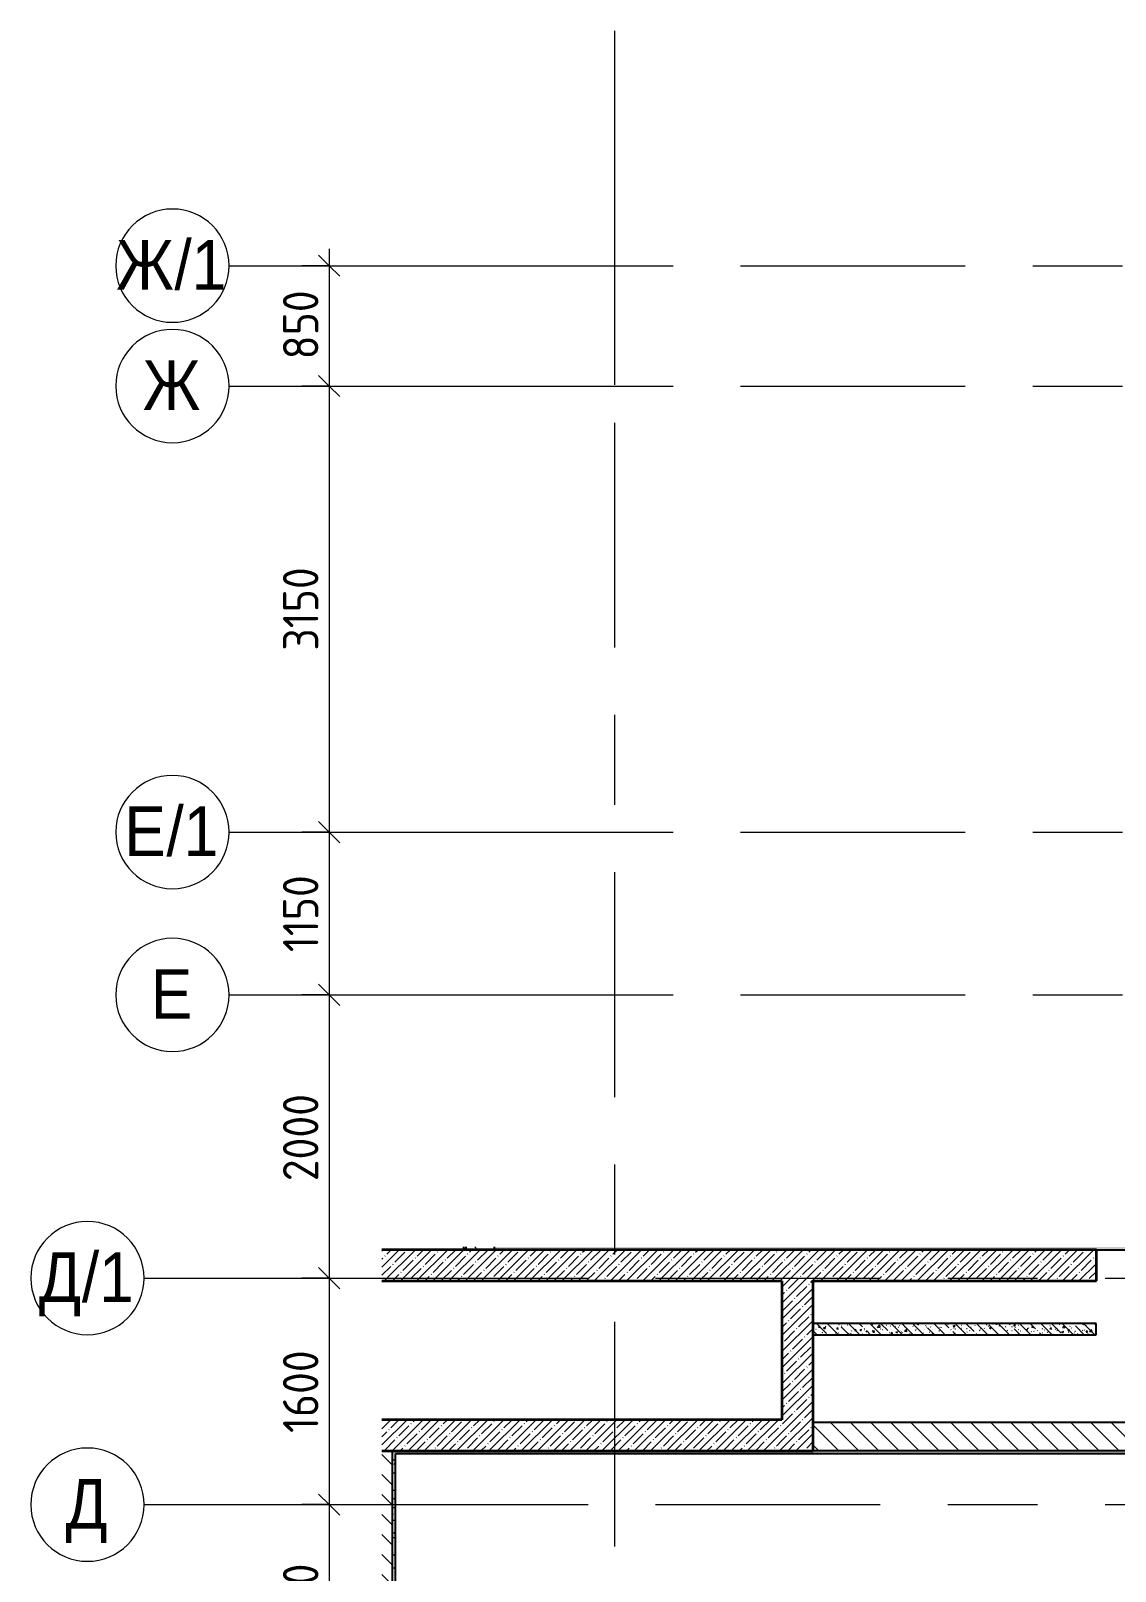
# Model space of a CAD drawing. Header units: millimetres. Extents: x 855 to 70116, y -1987 to 23809.
# Drawn here: x 7541 to 15199, y 12930 to 23809 of the extents above; entities that cross this region are included whole.
import ezdxf

# ---------------------------------------------------------------- set-up
doc = ezdxf.new("R2010")
doc.units = ezdxf.units.MM
doc.linetypes.add('Осевая', pattern=[3175, 635, -476.25, 1587.5, -476.25])
for name, color, linetype, lineweight in [('A-ANNO-DIMS', 7, 'Continuous', 9), ('A-ANNO-DIMS-100', 7, 'Continuous', 9), ('I-WALL', 7, 'Continuous', 9), ('Оси', 7, 'Continuous', 9), ('Оси-1', 7, 'Continuous', 20), ('Оси-2', 7, 'Осевая', 9)]:
    doc.layers.add(name, color=color, linetype=linetype, lineweight=lineweight)
for name, color, linetype, lineweight, true_color in [('A-WALL-1', 7, 'Continuous', 35, 0x3c3c3c), ('A-WALL-2', 7, 'Continuous', 25, 0x3c3c3c), ('A-WALL-FNSH-2', 7, 'Continuous', 13, 0x3c3c3c)]:
    doc.layers.add(name, color=color, linetype=linetype, lineweight=lineweight, true_color=true_color)
doc.styles.add('Arial', font='arial.ttf', dxfattribs={"width": 0.9, "height": 350})
doc.styles.add('ISOCPEUR_1', font='isocpeur.ttf', dxfattribs={"width": 0.9, "height": 250})
doc.dimstyles.new('ISO-2_5_0_9К_БОЛЬШОЙ', dxfattribs={"dimscale": 304.8, "dimtxt": 248.995294, "dimasz": 0.492126, "dimexe": 0.393701, "dimexo": 0.984252, "dimgap": 0, "dimtad": 1, "dimdec": 0, "dimrnd": 10, "dimzin": 0, "dimdsep": 46, "dimtxsty": 'ISOCPEUR_1', "dimblk1": 'OBLIQUE', "dimblk2": 'OBLIQUE', "dimsah": 1, "dimcen": 0.09, "dimdle": 0.393701, "dimazin": 0, "dimtfac": 1, "dimtdec": 4, "dimtix": 1, "dimtmove": 0, "dimatfit": 3, "dimfxl": 1, "dimtvp": 1, "dimtolj": 1, "dimtzin": 0, "dimarcsym": 2})
pattern_1 = [(135, (-17944.18, 0), (-70.71068, -70.71068), [])]
pattern_2 = [(45, (-17944.176, 0), (-57.02463, 57.02463), []), (45, (-17887.15, 0), (-57.02463, 57.02463), [100.806, -20.161, 3.353, -16.808])]
pattern_3 = [(0, (-17944.176, 0), (121.92, 30.48), [10.058, -81.382, 10.058, -81.382, -487.68]), (0, (-17944.176, 0), (121.92, 30.48), [-182.88, 10.058, -172.822, 10.058, -81.382, -213.36]), (0, (-17944.176, 0), (121.92, 30.48), [-457.2, 10.058, -50.902, 10.058, -142.342]), (120, (-17898.456, 15.24), (-87.356454, 90.345817), [10.058, -81.382, 10.058, -81.382, -487.68]), (120, (-17898.456, 15.24), (-87.356454, 90.345817), [-182.88, 10.058, -172.822, 10.058, -81.382, -213.36]), (120, (-17898.456, 15.24), (-87.356454, 90.345817), [-457.2, 10.058, -50.902, 10.058, -142.342]), (240, (-17883.216, 76.2), (-34.563546, -120.825817), [10.058, -81.382, 10.058, -81.382, -487.68]), (240, (-17883.216, 76.2), (-34.563546, -120.825817), [-182.88, 10.058, -172.822, 10.058, -81.382, -213.36]), (240, (-17883.216, 76.2), (-34.563546, -120.825817), [-457.2, 10.058, -50.902, 10.058, -142.342])]

# ---------------------------------------------------------------- blocks, each defined once
blk = doc.blocks.new('Ось сетки - D8-29747960-План разверток пом_ 1_30_ Этаж 1')
at = {"layer": 'Оси-1'}
for start, end in [(360, 180), (180, 360)]:
    blk.add_arc((0, 0), 4, start, end, dxfattribs=at)
blk = doc.blocks.new('DIMBLOCK1-План разверток пом_ 1_30_ Этаж 1')
at = {"layer": 'A-ANNO-DIMS-100', "lineweight": 20}
for p, q in [((9648, 22150), (9573, 22225)), ((9648, 22150), (9723, 22075)), ((9648, 21300), (9573, 21375)), ((9648, 21300), (9723, 21225))]:
    blk.add_line(p, q, dxfattribs=at)
at = {"layer": 'A-ANNO-DIMS-100'}
for p, q in [((9648, 22270), (9648, 21300)), ((9454, 22150), (9768, 22150)), ((9648, 22150), (9454, 22150)), ((9454, 21300), (9768, 21300)), ((9648, 21300), (9454, 21300))]:
    blk.add_line(p, q, dxfattribs=at)
at = {"layer": 'A-ANNO-DIMS-100', "color": 0, "insert": (9322, 21488), "char_height": 250, "width": 568.86, "attachment_point": 1, "rotation": 90, "line_spacing_factor": 1.149209, "style": 'ISOCPEUR_1'}
blk.add_mtext('850', dxfattribs=at)
blk = doc.blocks.new('_Oblique')
at = {"color": 0, "linetype": 'ByBlock', "lineweight": -2}
blk.add_line((-0.5, -0.5), (0.5, 0.5), dxfattribs=at)
blk = doc.blocks.new('DIMBLOCK2-План разверток пом_ 1_30_ Этаж 1')
at = {"layer": 'A-ANNO-DIMS-100', "lineweight": 20}
for p, q in [((9648, 21300), (9573, 21375)), ((9648, 21300), (9723, 21225)), ((9648, 18150), (9573, 18225)), ((9648, 18150), (9723, 18075))]:
    blk.add_line(p, q, dxfattribs=at)
at = {"layer": 'A-ANNO-DIMS-100'}
for p, q in [((9454, 21300), (9768, 21300)), ((9648, 21300), (9454, 21300)), ((9648, 21300), (9648, 18150)), ((9454, 18150), (9768, 18150)), ((9648, 18150), (9454, 18150))]:
    blk.add_line(p, q, dxfattribs=at)
at = {"layer": 'A-ANNO-DIMS-100', "color": 0, "insert": (9322, 19431), "char_height": 250, "width": 706.76, "attachment_point": 1, "rotation": 90, "line_spacing_factor": 1.149209, "style": 'ISOCPEUR_1'}
blk.add_mtext('3150', dxfattribs=at)
blk = doc.blocks.new('DIMBLOCK3-План разверток пом_ 1_30_ Этаж 1')
at = {"layer": 'A-ANNO-DIMS-100', "lineweight": 20}
for p, q in [((9648, 18150), (9573, 18225)), ((9648, 18150), (9723, 18075)), ((9648, 17000), (9573, 17075)), ((9648, 17000), (9723, 16925))]:
    blk.add_line(p, q, dxfattribs=at)
at = {"layer": 'A-ANNO-DIMS-100'}
for p, q in [((9454, 18150), (9768, 18150)), ((9648, 18150), (9454, 18150)), ((9648, 18150), (9648, 17000)), ((9454, 17000), (9768, 17000)), ((9648, 17000), (9454, 17000))]:
    blk.add_line(p, q, dxfattribs=at)
at = {"layer": 'A-ANNO-DIMS-100', "color": 0, "insert": (9322, 17302), "char_height": 250, "width": 655.05, "attachment_point": 1, "rotation": 90, "line_spacing_factor": 1.149209, "style": 'ISOCPEUR_1'}
blk.add_mtext('1150', dxfattribs=at)
blk = doc.blocks.new('DIMBLOCK4-План разверток пом_ 1_30_ Этаж 1')
at = {"layer": 'A-ANNO-DIMS-100'}
for p, q in [((9454, 17000), (9768, 17000)), ((9648, 17000), (9454, 17000)), ((9648, 17000), (9648, 15000)), ((9454, 15000), (9768, 15000)), ((9648, 15000), (9454, 15000))]:
    blk.add_line(p, q, dxfattribs=at)
at = {"layer": 'A-ANNO-DIMS-100', "lineweight": 20}
for p, q in [((9648, 17000), (9573, 17075)), ((9648, 17000), (9723, 16925)), ((9648, 15000), (9573, 15075)), ((9648, 15000), (9723, 14925))]:
    blk.add_line(p, q, dxfattribs=at)
at = {"layer": 'A-ANNO-DIMS-100', "color": 0, "insert": (9322, 15684), "char_height": 250, "width": 758.48, "attachment_point": 1, "rotation": 90, "line_spacing_factor": 1.149209, "style": 'ISOCPEUR_1'}
blk.add_mtext('2000', dxfattribs=at)
blk = doc.blocks.new('DIMBLOCK5-План разверток пом_ 1_30_ Этаж 1')
at = {"layer": 'A-ANNO-DIMS-100', "lineweight": 20}
for p, q in [((9648, 15000), (9573, 15075)), ((9648, 15000), (9723, 14925)), ((9648, 13400), (9573, 13475)), ((9648, 13400), (9723, 13325))]:
    blk.add_line(p, q, dxfattribs=at)
at = {"layer": 'A-ANNO-DIMS-100'}
for p, q in [((9454, 15000), (9768, 15000)), ((9648, 15000), (9454, 15000)), ((9648, 15000), (9648, 13400)), ((9454, 13400), (9768, 13400)), ((9648, 13400), (9454, 13400))]:
    blk.add_line(p, q, dxfattribs=at)
at = {"layer": 'A-ANNO-DIMS-100', "color": 0, "insert": (9322, 13906), "char_height": 250, "width": 706.76, "attachment_point": 1, "rotation": 90, "line_spacing_factor": 1.149209, "style": 'ISOCPEUR_1'}
blk.add_mtext('1600', dxfattribs=at)
blk = doc.blocks.new('DIMBLOCK6-План разверток пом_ 1_30_ Этаж 1')
at = {"layer": 'A-ANNO-DIMS-100'}
for p, q in [((9454, 13400), (9768, 13400)), ((9648, 13400), (9454, 13400)), ((9648, 13400), (9648, 12000)), ((9454, 12000), (9768, 12000)), ((9648, 12000), (9454, 12000))]:
    blk.add_line(p, q, dxfattribs=at)
at = {"layer": 'A-ANNO-DIMS-100', "lineweight": 20}
for p, q in [((9648, 13400), (9573, 13475)), ((9648, 13400), (9723, 13325)), ((9648, 12000), (9573, 12075)), ((9648, 12000), (9723, 11925))]:
    blk.add_line(p, q, dxfattribs=at)
at = {"layer": 'A-ANNO-DIMS-100', "color": 0, "insert": (9322, 12394), "char_height": 250, "width": 735.49, "attachment_point": 1, "rotation": 90, "line_spacing_factor": 1.149209, "style": 'ISOCPEUR_1'}
blk.add_mtext('1400', dxfattribs=at)

msp = doc.modelspace()

# ---------------------------------------------------------------- hatches: boundary and pattern name
at = {"layer": 'I-WALL'}
h = msp.add_hatch(dxfattribs=at)
h.set_pattern_fill('FP_1', color=256, style=0, pattern_type=2)
h.set_pattern_definition(pattern_2)
h.paths.add_polyline_path([(15065.8, 14980), (15065.8, 15200), (10020.5, 15200), (10020.5, 14980), (13065.8, 14980)])
h = msp.add_hatch(dxfattribs=at)
h.set_pattern_fill('FP_9', color=256, style=0, pattern_type=2)
h.set_pattern_definition(pattern_3)
h.paths.add_polyline_path([(10615.8, 15210), (10615.8, 15220), (10595.8, 15220), (10595.8, 15210)])
h = msp.add_hatch(dxfattribs=at)
h.set_pattern_fill('FP_2', color=256, style=0, pattern_type=2)
h.set_pattern_definition(pattern_1)
h.paths.add_polyline_path([(10815.8, 15200), (10815.8, 15220), (10615.8, 15220), (10615.8, 15200)])
h = msp.add_hatch(dxfattribs=at)
h.set_pattern_fill('FP_9', color=256, style=0, pattern_type=2)
h.set_pattern_definition(pattern_3)
h.paths.add_polyline_path([(10815.8, 15200), (15446.3, 15200), (15446.3, 15220), (10815.8, 15220)])
h = msp.add_hatch(dxfattribs=at)
h.set_pattern_fill('FP_1', color=256, style=0, pattern_type=2)
h.set_pattern_definition(pattern_2)
h.paths.add_polyline_path([(13065.8, 13780), (13065.8, 14980), (12845.8, 14980), (12845.8, 13780)])
h = msp.add_hatch(dxfattribs=at)
h.set_pattern_fill('FP_4', color=256, style=0, pattern_type=2)
h.set_pattern_definition([(135, (-17944.18, 0), (-75.43415, -75.43415), [106.68, -17.78, 3.556, -17.78]), (135, (-17944.18, 75.39), (-75.43415, -75.43415), []), (50, (-17944.18, 0), (127.52922, -11.15758), [13.335, -146.685]), (355, (-17944.18, 0), (-24.66966, 133.74002), [10.668, -117.348]), (100.451, (-17933.55, -0.93), (102.85973, 122.5818), [11.333, -124.663]), (46.184, (-17944.18, 35.56), (189.75516, -29.43036), [20.002, -220.027]), (96.636, (-17928.36, 33.1), (166.1822, 173.1996), [17, -186.995]), (351.184, (-17944.18, 35.56), (166.1839, 173.1976), [16.002, -176.022]), (21, (-17926.4, 26.67), (106.13027, -71.58603), [13.335, -146.685]), (326, (-17926.4, 26.67), (43.26188, 128.93175), [10.668, -117.348]), (71.451, (-17917.55, 20.7), (149.39198, 57.34505), [11.333, -124.663]), (37.5, (-17944.176, 0), (2.16223, 59.18836), [3.353, -112.573, 3.353, -115.773, -117.793]), (37.5, (-17944.176, 0), (2.16223, 59.18836), [-235.052, 3.353, -114.44]), (7.5, (-17944.176, 0), (46.77386, 70.12615), [3.353, -64.567, 3.353, -109.906, -44.894]), (7.5, (-17944.176, 0), (46.77386, 70.12615), [-181.178, 3.353, -41.542]), (327.5, (-17983.825, 0), (94.91367, -4.010093), [3.353, -41.097, 3.353, -135.331, -184.023]), (327.5, (-17983.825, 0), (94.91367, -4.010093), [-183.134, 3.353, -180.67]), (317.5, (-18001.605, 0), (103.69057, 17.79882), [3.353, -54.432, 3.353, -88.748, -130.683]), (317.5, (-18001.605, 0), (103.69057, 17.79882), [-149.885, 3.353, -127.33])])
h.paths.add_polyline_path([(15065.6, 14600), (15065.6, 14680), (13065.8, 14680), (13065.8, 14600)])
h = msp.add_hatch(dxfattribs=at)
h.set_pattern_fill('FP_1', color=256, style=0, pattern_type=2)
h.set_pattern_definition(pattern_2)
h.paths.add_polyline_path([(10095.8, 13780), (12845.8, 13780), (12845.8, 14000), (10020.5, 14000), (10020.5, 13780)])
h = msp.add_hatch(dxfattribs=at)
h.set_pattern_fill('FP_2', color=256, style=0, pattern_type=2)
h.set_pattern_definition(pattern_1)
h.paths.add_polyline_path([(16265.8, 13780), (16265.8, 13980), (13065.8, 13980), (13065.8, 13780), (15429, 13780)])
h = msp.add_hatch(dxfattribs=at)
h.set_pattern_fill('FP_2', color=256, style=0, pattern_type=2)
h.set_pattern_definition(pattern_1)
h.paths.add_polyline_path([(10095.8, 10900), (10095.8, 11150), (10020.5, 11150), (10020.5, 10900)])
h.paths.add_polyline_path([(10020.5, 11850), (10095.8, 11850), (10095.8, 12030), (10020.5, 12030), (10020.5, 11917.8)])
h.paths.add_polyline_path([(10020.5, 12730), (10095.8, 12730), (10095.8, 13780), (10020.5, 13780), (10020.5, 13125.5)])
h = msp.add_hatch(dxfattribs=at)
h.set_pattern_fill('FP_9', color=256, style=0, pattern_type=2)
h.set_pattern_definition(pattern_3)
h.paths.add_polyline_path([(15429, 13760), (16265.8, 13760), (16265.8, 13780), (10095.8, 13780), (10095.8, 13760), (12724.6, 13760)])
h = msp.add_hatch(dxfattribs=at)
h.set_pattern_fill('FP_9', color=256, style=0, pattern_type=2)
h.set_pattern_definition(pattern_3)
h.paths.add_polyline_path([(10115.8, 10880), (10115.8, 11150), (10095.8, 11150), (10095.8, 10880)])
h.paths.add_polyline_path([(10115.8, 11850), (10115.8, 12030), (10095.8, 12030), (10095.8, 11850)])
h.paths.add_polyline_path([(10095.8, 12730), (10115.8, 12730), (10115.8, 13760), (10095.8, 13760), (10095.8, 13718.4)])

# ---------------------------------------------------------------- linework, layer by layer
at = {"layer": 'A-WALL-1'}
for p, q in [((15065.8, 15200), (10020.3, 15200)), ((15065.8, 14980), (15065.8, 15200)), ((10020.5, 14980), (12845.8, 14980)), ((12845.8, 14980), (12845.8, 14000)), ((13065.8, 14980), (15065.8, 14980)), ((13065.8, 13780), (13065.8, 14980)), ((12845.8, 14000), (10020.5, 14000)), ((10020.5, 13780), (13065.8, 13780))]:
    msp.add_line(p, q, dxfattribs=at)
at = {"layer": 'A-WALL-2'}
for p, q in [((10595.8, 15220), (10595.8, 15210)), ((10595.8, 15210), (10615.8, 15210)), ((10615.8, 15200), (10615.8, 15220)), ((10815.8, 15200), (10815.8, 15220)), ((15065.8, 15200), (15446.3, 15200)), ((15065.6, 14680), (13065.8, 14680)), ((13065.8, 14600), (15065.6, 14600)), ((15065.6, 14600), (15065.6, 14680)), ((15466.3, 13980), (13065.8, 13980)), ((10095.8, 12730), (10095.8, 13780)), ((10115.8, 12730), (10115.8, 13760)), ((16285.8, 13760), (10115.8, 13760)), ((16265.8, 13780), (13065.8, 13780))]:
    msp.add_line(p, q, dxfattribs=at)
at = {"layer": 'A-WALL-FNSH-2'}
for p, q in [((16286.8, 13759), (10115.8, 13759)), ((10116.8, 12730), (10116.8, 13759))]:
    msp.add_line(p, q, dxfattribs=at)
at = {"layer": 'Оси'}
for p, q in [((11665.8, 21308.6), (11665.8, 23808.6)), ((8941.2, 22150), (11441.2, 22150)), ((8941.2, 21300), (11441.2, 21300)), ((8941.2, 18150), (11441.2, 18150)), ((8941.2, 17000), (11441.2, 17000)), ((8341.2, 15000), (10841.2, 15000)), ((8341.2, 13400), (10841.2, 13400))]:
    msp.add_line(p, q, dxfattribs=at)
at = {"layer": 'Оси-2'}
for p, q in [((11441.2, 22150), (18335.8, 22150)), ((11441.2, 21300), (18335.8, 21300)), ((11665.8, 8817.3), (11665.8, 21308.6)), ((11441.2, 18150), (18335.8, 18150)), ((11441.2, 17000), (18335.8, 17000)), ((10841.2, 15000), (17735.8, 15000)), ((10841.2, 13400), (17735.8, 13400))]:
    msp.add_line(p, q, dxfattribs=at)

# ---------------------------------------------------------------- block references
at = {"layer": 'Оси-1', "xscale": 99.99999999999993, "yscale": 99.99999999999993, "zscale": 99.99999999999993, "rotation": 269.9999999999994}
for p in [(8541.2, 22150), (8541.2, 21300), (8541.2, 18150), (8541.2, 17000), (7941.2, 15000), (7941.2, 13400)]:
    msp.add_blockref('Ось сетки - D8-29747960-План разверток пом_ 1_30_ Этаж 1', p, dxfattribs=at)

# ---------------------------------------------------------------- texts
at = {"layer": 'Оси', "char_height": 350, "attachment_point": 1, "style": 'Arial'}
for s, insert, width in [('\\fArial|b0|i0|c204|p34|;\\W.9;Ж', (8144.5, 22331), 497.848), ('/1', (8555.3, 22331), 454.557), ('\\fArial|b0|i0|c204|p34|;\\W.9;Ж', (8332.2, 21481), 497.848), ('\\fArial|b0|i0|c204|p34|;\\W.9;Е', (8201.2, 18331), 360.759), ('/1', (8498.9, 18331), 454.557), ('\\fArial|b0|i0|c204|p34|;\\W.9;Е', (8388.4, 17181), 360.759), ('\\fArial|b0|i0|c204|p34|;\\W.9;Д', (7598.1, 15181), 367.975), ('/1', (7901.7, 15181), 454.557), ('\\fArial|b0|i0|c204|p34|;\\W.9;Д', (7785.7, 13581), 367.975)]:
    msp.add_mtext(s, dxfattribs=dict(at, insert=insert, width=width))

# ---------------------------------------------------------------- dimensions: what is measured, and where the dimension line sits
at = {"layer": 'A-ANNO-DIMS'}
for base, p1, p2, override, picture, middle in [((9648.2, 21300), (9754.3, 22150), (9754.3, 21300), {"dimpost": '<>', "dimfxl": 850}, 'DIMBLOCK1-План разверток пом_ 1_30_ Этаж 1', (9523.2, 21725)), ((9648.2, 18150), (9754.3, 21300), (9754.3, 18150), {"dimpost": '<>', "dimfxl": 3150}, 'DIMBLOCK2-План разверток пом_ 1_30_ Этаж 1', (9523.2, 19725)), ((9648.2, 17000), (9754.3, 18150), (9754.3, 17000), {"dimpost": '<>', "dimfxl": 1150}, 'DIMBLOCK3-План разверток пом_ 1_30_ Этаж 1', (9523.2, 17575)), ((9648.2, 15000), (9754.3, 17000), (9754.3, 15000), {"dimpost": '<>', "dimfxl": 2000.000075}, 'DIMBLOCK4-План разверток пом_ 1_30_ Этаж 1', (9523.2, 16000)), ((9648.2, 13400), (9754.3, 15000), (9754.3, 13400), {"dimpost": '<>', "dimfxl": 1600}, 'DIMBLOCK5-План разверток пом_ 1_30_ Этаж 1', (9523.2, 14200)), ((9648.2, 12000), (9754.3, 13400), (9754.3, 12000), {"dimpost": '<>', "dimfxl": 1399.999995}, 'DIMBLOCK6-План разверток пом_ 1_30_ Этаж 1', (9523.2, 12700))]:
    dim = msp.add_linear_dim(base=base, p1=p1, p2=p2, angle=90, dimstyle='ISO-2_5_0_9К_БОЛЬШОЙ', override=override, dxfattribs=at)
    dim.commit()
    dim.dimension.update_dxf_attribs({"geometry": picture, "text_midpoint": middle})

doc.saveas('drawing.dxf')
